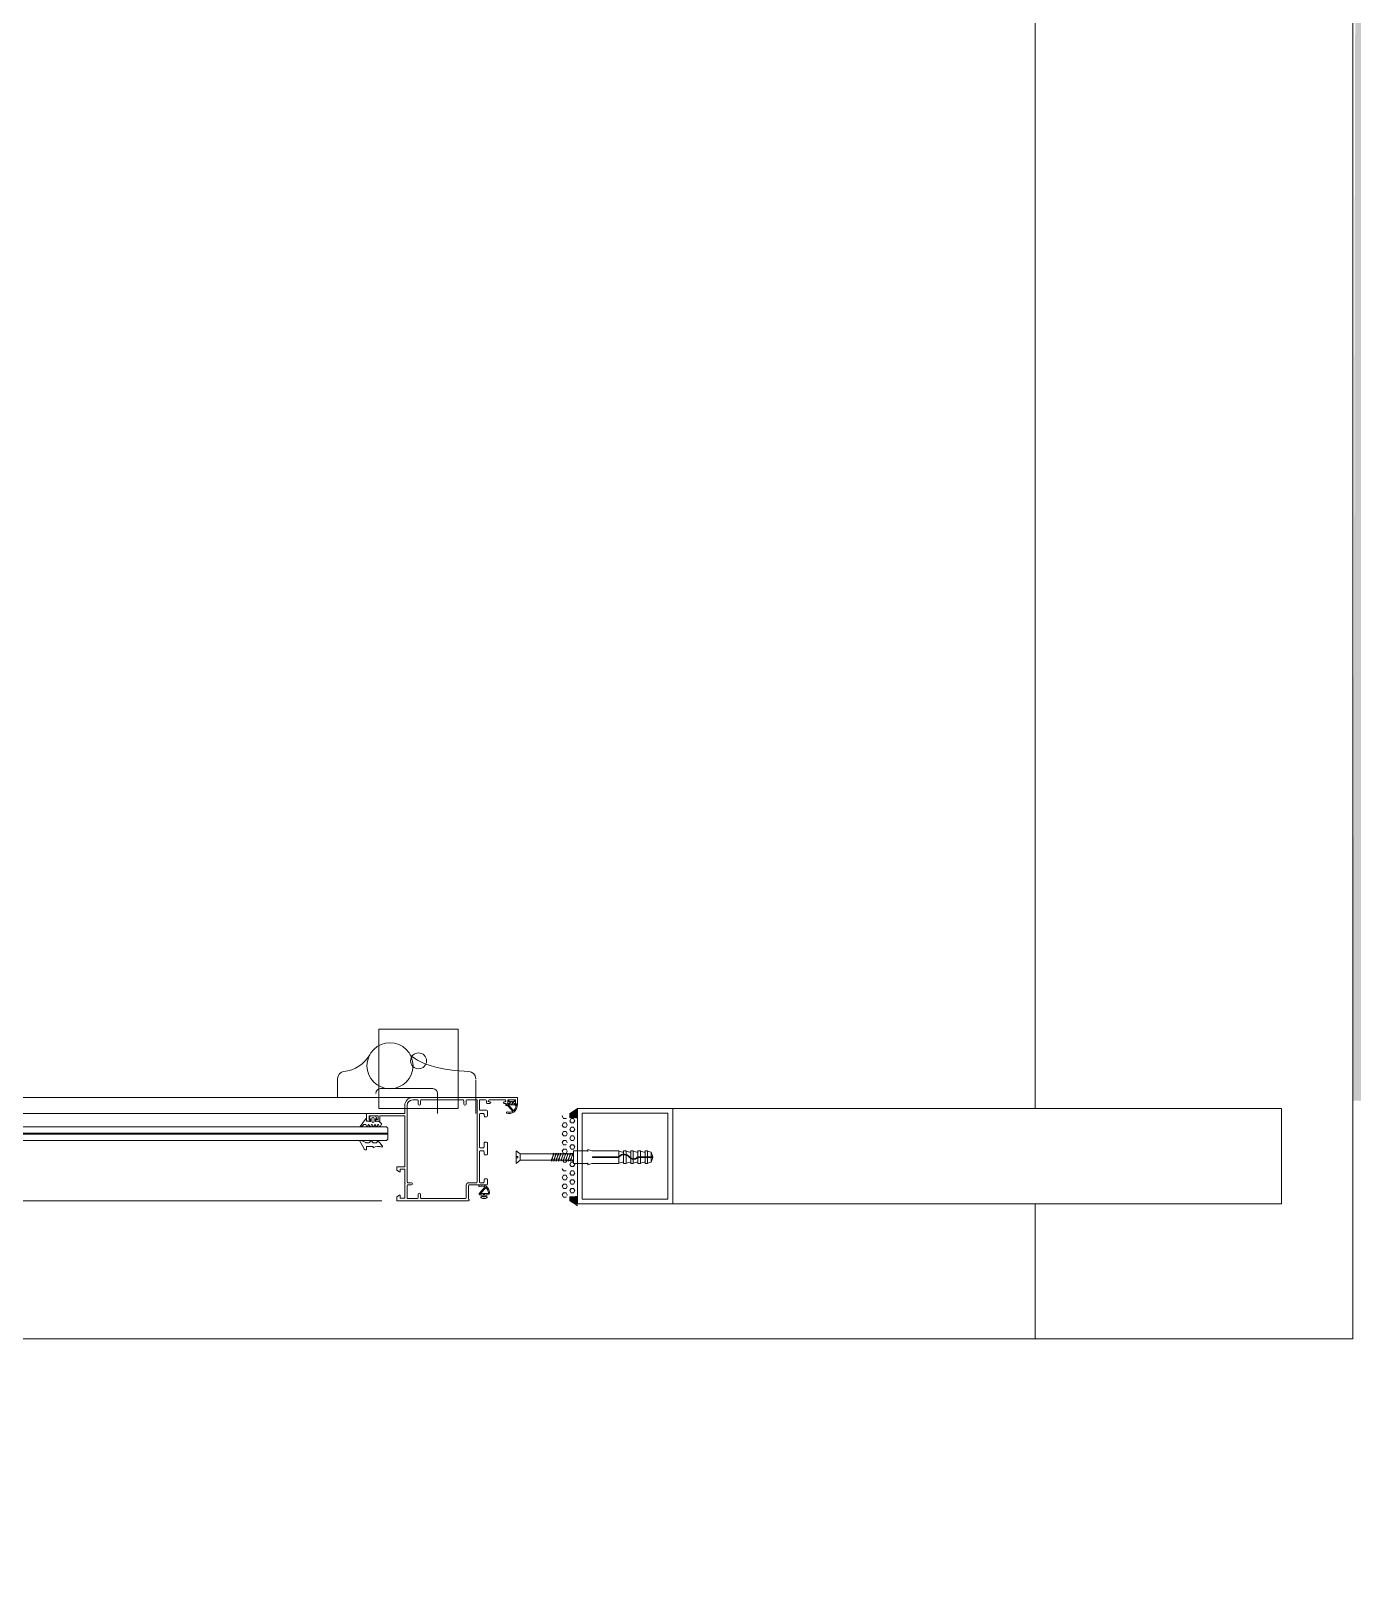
# Model space of a CAD drawing. Header units: millimetres. Extents: x 930469 to 1523124, y -120375 to 411163.
# Drawn here: x 1331680 to 1332512, y 166899 to 167876 of the extents above; entities that cross this region are included whole.
import ezdxf

# ---------------------------------------------------------------- set-up
doc = ezdxf.new("R2010")
doc.units = ezdxf.units.MM
doc.linetypes.add('Xref Landscape 2020 05 04$0$ACAD_ISO02W100', pattern=[15, 12, -3])
doc.layers.get('0').update_dxf_attribs({"color": 8, "lineweight": 0})
for name, color, linetype, lineweight in [('Xref Landscape 2020 05 04$0$11_phu kien', 8, 'Continuous', 0), ('Xref Landscape 2020 05 04$0$D-STEEL', 8, 'Continuous', 0), ('Xref Landscape 2020 05 04$0$FAL Gasket', 8, 'Continuous', 0), ('Xref Landscape 2020 05 04$0$Fixing', 8, 'Continuous', 0), ('Xref Landscape 2020 05 04$0$KichThuoc', 8, 'Continuous', 0), ('Xref Landscape 2020 05 04$0$PK13-Glass', 8, 'Continuous', 0), ('Xref Landscape 2020 05 04$0$PK14-Hidden', 8, 'Xref Landscape 2020 05 04$0$ACAD_ISO02W100', 0), ('Xref Landscape 2020 05 04$0$TEXTCUA', 8, 'Continuous', 0), ('Xref Landscape 2020 05 04$0$THAY', 8, 'Continuous', 0), ('Xref Landscape 2020 05 04$0$tree', 8, 'Continuous', 0), ('Xref Landscape 2020 05 04$0$VATLIEU', 8, 'Continuous', 0)]:
    doc.layers.add(name, color=color, linetype=linetype, lineweight=lineweight)

# ---------------------------------------------------------------- blocks, each defined once
blk = doc.blocks.new('*U109')
at = {"layer": 'Xref Landscape 2020 05 04$0$PK13-Glass'}
for p, q in [((-55.29, 7.76), (-54.29, 8.76)), ((-55.29, 4.76), (-55.29, 7.76)), ((908.8, 4.76), (-55.29, 4.76)), ((-54.29, 8.76), (907.8, 8.76))]:
    blk.add_line(p, q, dxfattribs=at)
for points in [[(908.8, 4), (-55.29, 3.98), (-55.29, 3), (-55.29, 1), (-54.29, 0), (907.8, 0)], [(908.8, 3), (908.8, 5.76), (908.8, 7.76), (907.8, 8.76)], [(907.8, 0), (908.8, 1), (908.8, 3), (908.8, 3)]]:
    blk.add_lwpolyline(points, dxfattribs=at)
at = {"layer": 'Xref Landscape 2020 05 04$0$PK14-Hidden', "const_width": 0.76}
blk.add_lwpolyline([(908.8, 4.38), (-55.29, 4.38)], dxfattribs=at)
blk = doc.blocks.new('Xref Landscape 2020 05 04$0$G2')
at = {"layer": 'Xref Landscape 2020 05 04$0$TEXTCUA'}
for points in [[(-1.61, 2.12), (-1.13, 2.09), (-1.3, 3.5), (-2.69, 3.5), (-2.89, 3.55), (-3.08, 3.71), (-3.14, 3.9), (-3.09, 4.18), (-2.92, 4.39), (0.2, 7.81, 1.039917), (0.01, 8.61, 0.143131), (-2.87, 8.7, -0.396635), (-3.23, 8.91), (-3.27, 9.04, -0.431654), (-3.05, 9.42, -0.49882), (3.49, 4.88, -0.453145), (2.28, 3.5), (1.3, 3.5), (1.13, 2.09), (1.61, 2.12, -0.79387), (1.78, 1.56), (1, 1.11), (0, 1.11), (-1, 1.11), (-1.78, 1.56, -0.79387)], [(2.28, 4.22, 0.944854), (2.78, 4.79, 0.16012), (1.64, 7.54, 1.160151), (0.91, 7.52), (-1.96, 4.39, 2.968241), (-1.89, 4.22)], [(-0.15, 2.08), (0, 2.08), (0.15, 2.08, 0.376979), (0.45, 2.34), (0.58, 3.33, 0.452455), (0.28, 3.67), (0, 3.67), (-0.28, 3.67, 0.452455), (-0.58, 3.33), (-0.45, 2.34, 0.376979)]]:
    blk.add_lwpolyline(points, format="xyb", close=True, dxfattribs=at)
blk = doc.blocks.new('Xref Landscape 2020 05 04$0$VN')
at = {"layer": 'Xref Landscape 2020 05 04$0$VATLIEU', "ltscale": 4}
for p, q in [((-4, 0), (4, 0)), ((-4, 0), (-4, -9.06)), ((4, 0), (4, -9.06)), ((-4.78, -9.06), (-4, -11.56)), ((-3.63, -9.06), (-4.78, -9.06)), ((3.63, -9.06), (4.78, -9.06)), ((4.78, -9.06), (4, -11.56)), ((-4, -11.56), (-4, -28.58)), ((-0.2, -11.97), (-0.2, -27.92)), ((-0.2, -11.97), (0.2, -11.97)), ((0.2, -11.97), (0.2, -28.09)), ((4, -11.56), (4, -28.58)), ((-4, -28.58), (-0.45, -28.58)), ((-3.11, -30.93), (-3.82, -28.58)), ((0.08, -28.58), (4, -28.58)), ((3.11, -30.93), (3.82, -28.58)), ((-3.59, -31.58), (-4, -31.58)), ((-4, -31.58), (-4, -33.08)), ((-4, -31.58), (-1.9, -31.58)), ((-4, -31.58), (-1.9, -31.58)), ((-4, -33.08), (-1.74, -33.08)), ((-3.59, -36.08), (-4, -36.08)), ((-4, -36.08), (-4, -37.58)), ((-4, -36.08), (0.43, -36.08)), ((-4, -37.58), (0.96, -37.58)), ((-3.11, -35.43), (-3.82, -33.08)), ((-3.11, -39.93), (-3.82, -37.58)), ((-1.5, -31.58), (4, -31.58)), ((-1.5, -31.58), (4, -31.58)), ((-1.32, -33.08), (4, -33.08)), ((0.9, -36.08), (4, -36.08)), ((1.36, -37.58), (4, -37.58)), ((3.11, -35.43), (3.82, -33.08)), ((3.11, -39.93), (3.82, -37.58)), ((3.59, -31.58), (4, -31.58)), ((3.59, -36.08), (4, -36.08)), ((4, -31.58), (4, -33.08)), ((4, -36.08), (4, -37.58)), ((-3.59, -40.58), (-4, -40.58)), ((-4, -40.58), (-4, -42.08)), ((-4, -40.58), (-0.16, -40.58)), ((-4, -42.08), (-0.2, -42.08)), ((-3.59, -45.08), (-4, -45.08)), ((-4, -45.08), (-4, -46.58)), ((-4, -46.58), (-0.2, -46.58)), ((-3.11, -44.43), (-3.82, -42.08)), ((-3.11, -48.93), (-3.82, -46.58)), ((-3.59, -45.08), (3.59, -45.08)), ((-0.2, -40.85), (-0.2, -49.93)), ((0.2, -41), (0.2, -49.93)), ((0.2, -42.08), (4, -42.08)), ((0.2, -46.58), (4, -46.58)), ((0.29, -40.58), (4, -40.58)), ((3.11, -44.43), (3.82, -42.08)), ((3.11, -48.93), (3.82, -46.58)), ((3.59, -40.58), (4, -40.58)), ((3.59, -45.08), (4, -45.08)), ((4, -40.58), (4, -42.08)), ((4, -45.08), (4, -46.58)), ((-3.11, -48.93), (-0.2, -48.93)), ((-3.11, -48.93), (-0.2, -49.93)), ((0.2, -48.93), (3.11, -48.93)), ((3.11, -48.93), (0.2, -49.93))]:
    blk.add_line(p, q, dxfattribs=at)
for centre, radius, start, end in [((2.52, -31.87), 4.43, 133.26325, 231.26891), ((2.52, -31.87), 4.03, 131.32487, 231.26891), ((-1.2, -27.92), 1, 313.26325, 0), ((-0.8, -28.09), 1, 311.32487, 0), ((-3.59, -31.08), 0.5, 270, 16.67425), ((-3.59, -35.58), 0.5, 270, 16.67425), ((-2.33, -37.89), 3.3, 316.61712, 51.06635), ((-2.33, -37.89), 3.7, 318.59321, 51.06635), ((3.59, -31.08), 0.5, 163.32575, 270), ((3.59, -35.58), 0.5, 163.32575, 270), ((-3.59, -40.08), 0.5, 270, 16.67425), ((-3.59, -44.58), 0.5, 270, 16.67425), ((0.8, -40.85), 1, 136.61712, 180), ((1.2, -41), 1, 138.59321, 180), ((3.59, -40.08), 0.5, 163.32575, 270), ((3.59, -44.58), 0.5, 163.32575, 270)]:
    blk.add_arc(centre, radius, start, end, dxfattribs=at)
blk = doc.blocks.new('Xref Landscape 2020 05 04$0$no')
at = {"layer": 'Xref Landscape 2020 05 04$0$VATLIEU'}
for p, q in [((0, 2), (-2.5, 4)), ((-2.5, -4), (-2.5, 4)), ((-2.5, 0.45), (-1.51, 0.45)), ((-1.51, -0.45), (-1.51, 0.45)), ((0, -2), (0, 2)), ((19.48, 2), (0, 2)), ((19.48, 2), (19.8, 2.47)), ((19.48, 2), (21.26, -2)), ((20.94, -2.47), (19.8, 2.47)), ((20.98, 2), (19.91, 2)), ((20.98, 2), (21.3, 2.47)), ((20.98, 2), (21.3, 2.47)), ((20.98, 2), (22.76, -2)), ((22.44, -2.47), (21.3, 2.47)), ((22.48, 2), (21.41, 2)), ((22.48, 2), (22.8, 2.47)), ((22.48, 2), (24.26, -2)), ((23.94, -2.47), (22.8, 2.47)), ((23.98, 2), (22.91, 2)), ((23.98, 2), (24.3, 2.47)), ((23.98, 2), (25.76, -2)), ((25.44, -2.47), (24.3, 2.47)), ((25.48, 2), (24.41, 2)), ((25.48, 2), (25.8, 2.47)), ((25.48, 2), (27.26, -2)), ((26.94, -2.47), (25.8, 2.47)), ((26.98, 2), (25.91, 2)), ((26.98, 2), (27.3, 2.47)), ((26.98, 2), (28.76, -2)), ((28.44, -2.47), (27.3, 2.47)), ((28.48, 2), (27.41, 2)), ((28.48, 2), (28.8, 2.47)), ((28.48, 2), (30.26, -2)), ((29.94, -2.47), (28.8, 2.47)), ((29.94, -2.48), (28.8, 2.47)), ((29.98, 2), (28.91, 2)), ((29.98, 2), (30.3, 2.47)), ((29.98, 2), (31.76, -2)), ((31.44, -2.48), (30.3, 2.47)), ((31.48, 2.01), (30.4, 2.01)), ((31.48, 2.01), (31.79, 2.48)), ((31.48, 2.01), (33.25, -1.99)), ((32.94, -2.47), (31.79, 2.48)), ((32.98, 2), (31.91, 2)), ((32.98, 2.02), (33.29, 2.49)), ((32.98, 2.02), (33.53, 0.76)), ((33.53, 1.45), (33.29, 2.49)), ((-2.5, -0.45), (-1.51, -0.45)), ((0, -2), (-2.5, -4)), ((20.83, -2), (0, -2)), ((20.94, -2.47), (21.26, -2)), ((20.94, -2.47), (21.26, -2)), ((22.33, -2), (21.26, -2)), ((22.44, -2.47), (22.76, -2)), ((23.83, -2), (22.76, -2)), ((23.94, -2.47), (24.26, -2)), ((25.33, -2), (24.26, -2)), ((25.44, -2.47), (25.76, -2)), ((26.83, -2), (25.76, -2)), ((26.94, -2.47), (27.26, -2)), ((28.33, -2), (27.26, -2)), ((28.44, -2.47), (28.76, -2)), ((29.83, -2), (28.76, -2)), ((29.83, -2), (28.76, -2)), ((29.94, -2.49), (30.26, -2.01)), ((31.33, -2), (30.26, -2)), ((31.44, -2.48), (31.76, -2)), ((32.83, -1.99), (31.75, -1.99)), ((32.94, -2.47), (33.25, -1.99)), ((33.53, -1.98), (33.25, -1.98))]:
    blk.add_line(p, q, dxfattribs=at)
at = {"layer": 'Xref Landscape 2020 05 04$0$VATLIEU', "rotation": 90}
blk.add_blockref('Xref Landscape 2020 05 04$0$VN', (33.53, 0), dxfattribs=at)
blk = doc.blocks.new('Xref Landscape 2020 05 04$0$ban le 3D')
at = {"layer": 'Xref Landscape 2020 05 04$0$11_phu kien'}
for p, q in [((14200.75, 23738.59), (14200.75, 23748.59)), ((14224.75, 23738.59), (14224.75, 23748.59)), ((14200.75, 23738.59), (14200.75, 23727.49)), ((14224.75, 23738.59), (14200.75, 23738.59)), ((14224.75, 23735.99), (14224.75, 23738.59)), ((14287.75, 23727.49), (14287.75, 23738.59)), ((14227.75, 23732.99), (14254.75, 23732.99)), ((14254.75, 23732.99), (14260.75, 23732.99)), ((14287.75, 23727.29), (14287.75, 23726.67))]:
    blk.add_line(p, q, dxfattribs=at)
blk.add_circle((14254.75, 23718.59), 14.5, dxfattribs=at)
for centre, radius, start, end in [((14227.75, 23735.99), 3, 180, 270), ((14260.75, 23735.99), 3, 270, 0), ((14205.25, 23726.74), 4.5, 180, 268.12015), ((14283.25, 23726.67), 4.5, 276.48081, 0), ((14201.78, 23621.02), 101.27, 74.50525, 88.12015), ((14221.14, 23687.54), 32.01, 49.17244, 76.08804), ((14286.24, 23700.34), 22, 96.48081, 148.72887)]:
    blk.add_arc(centre, radius, start, end, dxfattribs=at)

msp = doc.modelspace()

# ---------------------------------------------------------------- hatches: boundary and pattern name
h = msp.add_hatch()
h.set_pattern_fill('HEX', color=256, scale=500, angle=-162.94485)
h.set_pattern_definition([(360, (1309073.917, 218552.0723), (3e-11, 2.74963111), [1.58749983, -3.17499965]), (119.999993, (1309073.917, 218552.0723), (-2.38124974, -1.37481555), [1.58750015, -3.1750003]), (60.000007, (1309075.5044, 218552.0723), (-2.38124974, 1.37481555), [1.58750015, -3.1750003])])
edge = h.paths.add_edge_path()
edge.add_line((1332013.56, 167150.92), (1332013.36, 167150.72))
edge.add_line((1332013.36, 167150.72), (1332013.56, 167150.52))
edge.add_line((1332013.56, 167150.52), (1332013.56, 167141.4))
edge.add_line((1332013.56, 167141.4), (1332016.56, 167141.4))
edge.add_line((1332016.56, 167141.4), (1332016.56, 167143.4))
edge.add_line((1332016.56, 167143.4), (1332016.96, 167143.4))
edge.add_line((1332016.96, 167143.4), (1332018.56, 167142.48))
edge.add_ellipse((1332019.24, 167179.82), major_axis=(-33, 17.5), ratio=1, start_angle=116.90913, end_angle=124.5935)
edge.add_line((1332023.56, 167142.72), (1332023.56, 167163.4))
edge.add_line((1332023.56, 167163.4), (1332021.1, 167163.4))
edge.add_line((1332021.1, 167163.4), (1332021.1, 167165.94))
edge.add_line((1332021.1, 167165.94), (1332020.86, 167164.9))
edge.add_line((1332020.86, 167164.9), (1332020.53, 167165.4))
edge.add_line((1332020.53, 167165.4), (1332019.47, 167165.4))
edge.add_line((1332019.47, 167165.4), (1332019.36, 167164.91))
edge.add_line((1332019.36, 167164.91), (1332019.04, 167165.39))
edge.add_line((1332019.04, 167165.39), (1332017.97, 167165.39))
edge.add_line((1332017.97, 167165.39), (1332017.86, 167164.93))
edge.add_line((1332017.86, 167164.93), (1332017.55, 167165.4))
edge.add_line((1332017.55, 167165.4), (1332016.47, 167165.4))
edge.add_line((1332016.47, 167165.4), (1332016.36, 167164.92))
edge.add_line((1332016.36, 167164.92), (1332016.04, 167165.4))
edge.add_line((1332016.04, 167165.4), (1332014.97, 167165.4))
edge.add_line((1332014.97, 167165.4), (1332014.86, 167164.92))
edge.add_line((1332014.86, 167164.92), (1332014.54, 167165.4))
edge.add_line((1332014.54, 167165.4), (1332013.56, 167165.4))
edge.add_line((1332013.56, 167165.4), (1332013.56, 167161.5))
edge.add_line((1332013.56, 167161.5), (1332018.56, 167161.5))
edge.add_line((1332018.56, 167161.5), (1332018.56, 167159.27))
edge.add_line((1332018.56, 167159.27), (1332016.96, 167158.35))
edge.add_line((1332016.96, 167158.35), (1332016.56, 167158.35))
edge.add_line((1332016.56, 167158.35), (1332016.56, 167160.05))
edge.add_line((1332016.56, 167160.05), (1332013.56, 167160.05))
edge.add_line((1332013.56, 167160.05), (1332013.56, 167150.92))
edge = h.paths.add_edge_path()
edge.add_line((1332013.56, 167174.75), (1332016.56, 167174.75))
edge.add_line((1332016.56, 167174.75), (1332016.56, 167176.45))
edge.add_line((1332016.56, 167176.45), (1332016.96, 167176.45))
edge.add_line((1332016.96, 167176.45), (1332018.56, 167175.53))
edge.add_line((1332018.56, 167175.53), (1332018.56, 167173.3))
edge.add_line((1332018.56, 167173.3), (1332013.56, 167173.3))
edge.add_line((1332013.56, 167173.3), (1332013.56, 167169.4))
edge.add_line((1332013.56, 167169.4), (1332014.4, 167169.4))
edge.add_line((1332014.4, 167169.4), (1332014.5, 167169.87))
edge.add_line((1332014.5, 167169.87), (1332014.82, 167169.4))
edge.add_line((1332014.82, 167169.4), (1332015.9, 167169.4))
edge.add_line((1332015.9, 167169.4), (1332016, 167169.87))
edge.add_line((1332016, 167169.87), (1332016.32, 167169.4))
edge.add_line((1332016.32, 167169.4), (1332017.4, 167169.4))
edge.add_line((1332017.4, 167169.4), (1332017.5, 167169.87))
edge.add_line((1332017.5, 167169.87), (1332017.51, 167169.88))
edge.add_line((1332017.51, 167169.88), (1332017.83, 167169.4))
edge.add_line((1332017.83, 167169.4), (1332018.9, 167169.4))
edge.add_line((1332018.9, 167169.4), (1332019.01, 167169.87))
edge.add_line((1332019.01, 167169.87), (1332019.33, 167169.39))
edge.add_line((1332019.33, 167169.39), (1332020.39, 167169.39))
edge.add_line((1332020.39, 167169.39), (1332020.5, 167169.86))
edge.add_line((1332020.5, 167169.86), (1332020.83, 167169.38))
edge.add_line((1332020.83, 167169.38), (1332021.1, 167169.38))
edge.add_line((1332021.1, 167169.38), (1332021.1, 167171.4))
edge.add_line((1332021.1, 167171.4), (1332023.56, 167171.4))
edge.add_line((1332023.56, 167171.4), (1332023.56, 167192.07))
edge.add_ellipse((1332019.24, 167154.97), major_axis=(-33, 17.5), ratio=1, start_angle=-68.70382, end_angle=-61.01946)
edge.add_line((1332018.56, 167192.32), (1332016.96, 167191.4))
edge.add_line((1332016.96, 167191.4), (1332016.56, 167191.4))
edge.add_line((1332016.56, 167191.4), (1332016.56, 167193.4))
edge.add_line((1332016.56, 167193.4), (1332013.56, 167193.4))
edge.add_line((1332013.56, 167193.4), (1332013.56, 167184.27))
edge.add_line((1332013.56, 167184.27), (1332013.36, 167184.07))
edge.add_line((1332013.36, 167184.07), (1332013.56, 167183.87))
edge.add_line((1332013.56, 167183.87), (1332013.56, 167174.75))
at = {"layer": 'Xref Landscape 2020 05 04$0$D-STEEL'}
h = msp.add_hatch(color=256, dxfattribs=at)
h.dxf.hatch_style = 1
edge = h.paths.add_edge_path()
edge.add_line((1332018.69, 167192.34), (1332018.64, 167192.32))
edge.add_line((1332018.64, 167192.32), (1332018.64, 167194.9))
edge.add_ellipse((1332012.03, 167211.04), major_axis=(8.18, 15.41), ratio=1, start_angle=230.21032, end_angle=249.66448)
edge.add_line((1332023.64, 167198.02), (1332023.64, 167192.07))
edge.add_ellipse((1332018.68, 167147.37), major_axis=(21.08, 39.73), ratio=0.999999, start_angle=21.62185, end_angle=27.9413)
h = msp.add_hatch(color=256, dxfattribs=at)
h.dxf.hatch_style = 1
edge = h.paths.add_edge_path()
edge.add_line((1332018.69, 167142.45), (1332018.64, 167142.48))
edge.add_line((1332018.64, 167142.48), (1332018.64, 167139.9))
edge.add_ellipse((1332012.03, 167123.75), major_axis=(8.18, 15.41), ratio=1, start_angle=346.22521, end_angle=365.67938, ccw=False)
edge.add_line((1332023.64, 167136.77), (1332023.64, 167142.72))
edge.add_ellipse((1332018.68, 167187.42), major_axis=(-39.73, 21.08), ratio=1, start_angle=117.94842, end_angle=124.26786, ccw=False)
at = {"layer": 'Xref Landscape 2020 05 04$0$tree'}
h = msp.add_hatch(dxfattribs=at)
h.set_pattern_fill('CROSS', color=256, scale=500000, angle=197.05515)
h.set_pattern_definition([(180, (1310021.84, 208353.02), (-124.99999, -125.00002), [62.5, -187.49998]), (270, (1309990.59, 208384.27), (124.99999, -125.00002), [62.5, -187.50003])])
edge = h.paths.add_edge_path()
edge.add_ellipse((1371483.83, 160103.01), major_axis=(187.45, 353.36), ratio=1, start_angle=117.94484, end_angle=207.94485)
edge.add_line((1371483.83, 159703.01), (1392133.83, 159703.01))
edge.add_ellipse((1392133.83, 160703.01), major_axis=(-0.28, 1000), ratio=0.9999997, start_angle=179.98404, end_angle=269.98404)
edge.add_line((1393133.83, 160703.01), (1393133.83, 164153.01))
edge.add_ellipse((1392733.83, 164153.01), major_axis=(187.45, 353.36), ratio=1, start_angle=297.94484, end_angle=387.94485)
edge.add_line((1392733.83, 164553.01), (1389773.83, 164553.01))
edge.add_line((1389773.83, 164553.01), (1389773.83, 166712.83))
edge.add_line((1389773.83, 166712.83), (1375981.83, 166712.83))
edge.add_line((1375981.83, 166712.83), (1375981.83, 168053.01))
edge.add_line((1375981.83, 168053.01), (1371083.83, 168053.01))
edge.add_line((1371083.83, 168053.01), (1371083.83, 160103.01))
edge = h.paths.add_edge_path()
edge.add_line((1366031.83, 159703.01), (1368407.83, 159703.01))
edge.add_ellipse((1368407.83, 160103.01), major_axis=(187.45, 353.36), ratio=1, start_angle=207.94485, end_angle=297.94484)
edge.add_line((1368807.83, 160103.01), (1368819.83, 166887.42))
edge.add_line((1368819.83, 166887.42), (1366043.83, 166887.42))
edge.add_line((1366043.83, 166887.42), (1366031.83, 159703.01))
edge = h.paths.add_edge_path()
edge.add_line((1354339.71, 164838.6), (1351409.83, 164838.6))
edge.add_line((1351409.83, 164838.6), (1351409.83, 159653.01))
edge.add_line((1351409.83, 159653.01), (1357309.83, 159653.01))
edge.add_line((1357309.83, 159653.01), (1357309.83, 160253.01))
edge.add_line((1357309.83, 160253.01), (1358459.83, 160253.01))
edge.add_line((1358459.83, 160253.01), (1359609.83, 160253.01))
edge.add_line((1359609.83, 160253.01), (1359609.83, 159653.01))
edge.add_line((1359609.83, 159653.01), (1364466.83, 159653.01))
edge.add_line((1364466.83, 159653.01), (1364466.83, 173218.01))
edge.add_line((1364466.83, 173218.01), (1363103.32, 173218.01))
edge.add_ellipse((1363103.32, 172868.01), major_axis=(164.02, 309.19), ratio=1, start_angle=27.94485, end_angle=117.98806)
edge.add_ellipse((1358364.53, 172889.92), major_axis=(-0.17, 4388.85), ratio=0.9999997, start_angle=219.54091, end_angle=269.70833, ccw=False)
edge.add_ellipse((1361359.48, 169220.39), major_axis=(163.4, 308.02), ratio=1, start_angle=63.09699, end_angle=168.54162)
edge.add_ellipse((1358459.8, 165703.06), major_axis=(0.71, 4209.8), ratio=0.9999997, start_angle=101.85931, end_angle=320.49943, ccw=False)
edge = h.paths.add_edge_path()
edge.add_line((1351409.83, 168163.56), (1351409.83, 166638.6))
edge.add_line((1351409.83, 166638.6), (1354524.02, 166638.6))
edge.add_ellipse((1358459.83, 165738.6), major_axis=(0.24, 4037.41), ratio=0.9999997, start_angle=358.12776, end_angle=437.12313, ccw=False)
edge.add_ellipse((1358462.65, 172861.86), major_axis=(-1.65, 3090.73), ratio=0.9999997, start_angle=182.36752, end_angle=345.9625)
edge.add_ellipse((1358461.59, 180005.66), major_axis=(-0.91, 4212.12), ratio=0.9999997, start_angle=102.362, end_angle=190.23225, ccw=False)
edge.add_line((1354347.33, 179103.01), (1351409.83, 179103.01))
edge.add_line((1351409.83, 179103.01), (1351409.83, 177842.47))
edge.add_ellipse((1349648.53, 173003.01), major_axis=(-0.43, 5150), ratio=0.9999997, start_angle=272.22091, end_angle=339.99646, ccw=False)
edge.add_ellipse((1349648.53, 173003.01), major_axis=(1.25, 5150), ratio=0.9999997, start_angle=200.01267, end_angle=272.2395, ccw=False)
edge = h.paths.add_edge_path()
edge.add_ellipse((1361482.3, 176610.98), major_axis=(185.82, 350.3), ratio=1, start_angle=104.68181, end_angle=163.96488)
edge.add_line((1361206.94, 176325.64), (1362455.58, 174722.25))
edge.add_ellipse((1362655.42, 174633.16), major_axis=(102.53, 193.29), ratio=1, start_angle=93.91668, end_angle=218.42986)
edge.add_line((1362695.24, 174418.01), (1365981.83, 174418.01))
edge.add_line((1365981.83, 174418.01), (1365981.83, 168853.01))
edge.add_line((1365981.83, 168853.01), (1366831.83, 168853.01))
edge.add_line((1366831.83, 168853.01), (1366831.83, 168838.84))
edge.add_line((1366831.83, 168838.84), (1366816.83, 169025.68))
edge.add_line((1366816.83, 169025.68), (1366816.83, 174376.29))
edge.add_line((1366816.83, 174376.29), (1366816.83, 175253.01))
edge.add_line((1366816.83, 175253.01), (1368857.83, 175253.01))
edge.add_line((1368857.83, 175253.01), (1368498.45, 177850.24))
edge.add_line((1368498.45, 177850.24), (1366062.83, 177850.5))
edge.add_line((1366062.83, 177850.5), (1366062.83, 183669.72))
edge.add_line((1366062.83, 183669.72), (1368558.44, 183698.3))
edge.add_line((1368558.44, 183698.3), (1368857.83, 187713.01))
edge.add_line((1368857.83, 187713.01), (1362801.69, 187713.01))
edge.add_ellipse((1349659.83, 198003.02), major_axis=(-9.69, 16691.1), ratio=0.99999973, start_angle=215.498079, end_angle=231.906006, ccw=False)
edge.add_line((1359359.83, 184419.84), (1359359.83, 184115.51))
edge.add_ellipse((1358449.78, 179992.19), major_axis=(-0.76, 4222.55), ratio=0.9999997, start_angle=218.80172, end_angle=347.54358, ccw=False)
edge = h.paths.add_edge_path()
edge.add_ellipse((1340883.83, 165738.6), major_axis=(-0.17, 4037.41), ratio=0.9999997, start_angle=282.87787, end_angle=361.87324, ccw=False)
edge.add_line((1344819.65, 166638.6), (1347933.83, 166638.6))
edge.add_line((1347933.83, 166638.6), (1347933.83, 168163.56))
edge.add_ellipse((1349695.13, 173003.01), major_axis=(0.16, 5150), ratio=0.9999997, start_angle=87.77611, end_angle=160.00293, ccw=False)
edge.add_ellipse((1349695.13, 173003.01), major_axis=(0.43, 5150), ratio=0.9999997, start_angle=380.00355, end_angle=447.7791, ccw=False)
edge.add_line((1347933.83, 177842.47), (1347933.83, 179103.01))
edge.add_line((1347933.83, 179103.01), (1344832.57, 179103.01))
edge.add_ellipse((1340894.06, 179996.59), major_axis=(0.67, 4038.6), ratio=0.9999997, start_angle=179.86436, end_angle=257.22648, ccw=False)
edge.add_ellipse((1340883.83, 172864.51), major_axis=(-10.14, 3093.47), ratio=0.9999997, start_angle=-0.18775, end_angle=177.36392)
edge = h.paths.add_edge_path()
edge.add_line((1334876.83, 159653.01), (1339733.83, 159653.01))
edge.add_line((1339733.83, 159653.01), (1339733.83, 160253.01))
edge.add_line((1339733.83, 160253.01), (1340883.83, 160253.01))
edge.add_line((1340883.83, 160253.01), (1342033.83, 160253.01))
edge.add_line((1342033.83, 160253.01), (1342033.83, 159653.01))
edge.add_line((1342033.83, 159653.01), (1347933.83, 159653.01))
edge.add_line((1347933.83, 159653.01), (1347933.83, 164838.6))
edge.add_line((1347933.83, 164838.6), (1345003.95, 164838.6))
edge.add_ellipse((1340880.23, 165711.79), major_axis=(-0.05, 4215.16), ratio=0.9999997, start_angle=38.53833, end_angle=258.04365, ccw=False)
edge.add_ellipse((1337993.12, 169225.68), major_axis=(158.97, 299.68), ratio=1, start_angle=258.20788, end_angle=353.51148)
edge.add_ellipse((1340857.35, 172832.17), major_axis=(-0.1, 4267.16), ratio=0.9999997, start_angle=89.52094, end_angle=141.22285, ccw=False)
edge.add_ellipse((1336240.34, 172868.01), major_axis=(164.02, 309.19), ratio=1, start_angle=297.90162, end_angle=387.94485)
edge.add_line((1336240.34, 173218.01), (1334876.83, 173218.01))
edge.add_line((1334876.83, 173218.01), (1334876.83, 159653.01))
edge = h.paths.add_edge_path()
edge.add_ellipse((1330899.83, 160103.01), major_axis=(187.45, 353.36), ratio=1, start_angle=117.94484, end_angle=207.94485)
edge.add_line((1330899.83, 159703.01), (1333311.83, 159703.01))
edge.add_line((1333311.83, 159703.01), (1333311.83, 164823.01))
edge.add_line((1333311.83, 164823.01), (1330499.83, 164823.01))
edge.add_line((1330499.83, 164823.01), (1330499.83, 160103.01))
edge = h.paths.add_edge_path()
edge.add_line((1309531.84, 164603.01), (1308383.84, 164553.01))
edge.add_ellipse((1308383.84, 164153.01), major_axis=(187.45, 353.36), ratio=1, start_angle=27.94485, end_angle=117.94484)
edge.add_line((1307983.84, 164153.01), (1307983.84, 160703.01))
edge.add_ellipse((1308983.84, 160703.01), major_axis=(0.36, 1000), ratio=0.9999997, start_angle=90.02039, end_angle=180.02039)
edge.add_line((1308983.84, 159703.01), (1327871.83, 159703.01))
edge.add_ellipse((1327871.83, 160103.01), major_axis=(187.45, 353.36), ratio=1, start_angle=207.94485, end_angle=297.94484)
edge.add_line((1328271.83, 160103.01), (1328321.83, 168053.01))
edge.add_line((1328321.83, 168053.01), (1323361.83, 168053.01))
edge.add_line((1323361.83, 168053.01), (1323361.83, 166712.83))
edge.add_line((1323361.83, 166712.83), (1319921.83, 166612.83))
edge.add_line((1319921.83, 166612.83), (1319921.83, 165012.83))
edge.add_line((1319921.83, 165012.83), (1310121.84, 165012.83))
edge.add_line((1310121.84, 165012.83), (1310121.84, 166612.83))
edge.add_line((1310121.84, 166612.83), (1309531.84, 166712.83))
edge.add_line((1309531.84, 166712.83), (1309531.84, 164603.01))
edge = h.paths.add_edge_path()
edge.add_line((1330449.83, 187713.01), (1330449.83, 183213.01))
edge.add_line((1330449.83, 183213.01), (1330726.6, 183662.56))
edge.add_line((1330726.6, 183662.56), (1333280.83, 183669.72))
edge.add_line((1333280.83, 183669.72), (1333280.83, 177850.5))
edge.add_line((1333280.83, 177850.5), (1330845.21, 177850.24))
edge.add_line((1330845.21, 177850.24), (1330449.83, 175118.01))
edge.add_line((1330449.83, 175118.01), (1332526.83, 175118.01))
edge.add_line((1332526.83, 175118.01), (1332526.83, 174418.01))
edge.add_line((1332526.83, 174418.01), (1332511.83, 167203.01))
edge.add_line((1332511.83, 167203.01), (1333361.83, 167203.01))
edge.add_line((1333361.83, 167203.01), (1333361.83, 174418.01))
edge.add_line((1333361.83, 174418.01), (1336648.43, 174418.01))
edge.add_ellipse((1336580.59, 174872.88), major_axis=(215.52, 406.27), ratio=1, start_angle=216.42746, end_angle=265.26183)
edge.add_ellipse((1327854.42, 181360.67), major_axis=(-17.63, 11332.54), ratio=0.99999973, start_angle=233.44058, end_angle=245.841668)
edge.add_ellipse((1341028.7, 179866.82), major_axis=(0.63, 4216.24), ratio=0.9999997, start_angle=14.35697, end_angle=137.90172, ccw=False)
edge.add_line((1339983.83, 183951.54), (1339983.83, 184419.84))
edge.add_ellipse((1349683.83, 198003.02), major_axis=(1.21, 16691.1), ratio=0.99999973, start_angle=128.064873, end_angle=144.4728, ccw=False)
edge.add_line((1336541.97, 187713.01), (1330449.83, 187713.01))

# ---------------------------------------------------------------- linework, layer by layer
for p, q in [((1330924.92, 167204.9), (1331929.72, 167204.9, 0)), ((1331914.96, 167199.9, 0), (1331914.96, 167194.9, 0)), ((1331916.46, 167151.8, 0), (1331916.46, 167199.9, 0)), ((1331985.66, 167204.9, 0), (1331919.96, 167204.9, 0)), ((1331919.96, 167203.4, 0), (1331922.96, 167203.4, 0)), ((1331923.46, 167202.9, 0), (1331923.46, 167200.74, 0)), ((1331924.86, 167200.74, 0), (1331924.86, 167202.9, 0)), ((1331925.36, 167203.4, 0), (1331951.66, 167203.4, 0)), ((1331952.16, 167202.9, 0), (1331952.16, 167200.74, 0)), ((1331953.56, 167200.74, 0), (1331953.56, 167202.9, 0)), ((1331954.06, 167203.4, 0), (1331960.56, 167203.4, 0)), ((1331960.56, 167203.4, 0), (1331960.56, 167151.8, 0)), ((1331961.96, 167203.4, 0), (1331965.86, 167203.4, 0)), ((1331961.96, 167197.4, 0), (1331961.96, 167203.4, 0)), ((1331966.36, 167202.9, 0), (1331966.36, 167201.7, 0)), ((1331966.86, 167201.2, 0), (1331968.57, 167201.2, 0)), ((1331967.56, 167202.7, 0), (1331967.56, 167202.9, 0)), ((1331968.06, 167203.4, 0), (1331978.06, 167203.4, 0)), ((1331968.57, 167202.2, 0), (1331968.06, 167202.2, 0)), ((1331969.06, 167201.69, 0), (1331969.06, 167201.71, 0)), ((1331977.06, 167201.71, 0), (1331977.06, 167201.69, 0)), ((1331978.06, 167202.2, 0), (1331977.55, 167202.2, 0)), ((1331977.55, 167201.2, 0), (1331978.26, 167201.2, 0)), ((1331978.56, 167202.9, 0), (1331978.56, 167202.7, 0)), ((1331978.56, 167199.9, 0), (1331978.56, 167200.9, 0)), ((1331978.56, 167199.9, 0), (1331979.37, 167199.9, 0)), ((1331979.37, 167199.9, 0), (1331979.76, 167199.9, 0)), ((1331979.76, 167201.1, 0), (1331979.76, 167203.4, 0)), ((1331979.76, 167203.4, 0), (1331984.76, 167203.4, 0)), ((1331980.76, 167201.1, 0), (1331979.76, 167201.1, 0)), ((1331979.76, 167199.9, 0), (1331980.76, 167200.6, 0)), ((1331980.76, 167200.6, 0), (1331980.76, 167201.1, 0)), ((1331984.76, 167201.1, 0), (1331983.76, 167201.1, 0)), ((1331983.76, 167201.1, 0), (1331983.76, 167200.6, 0)), ((1331983.76, 167200.6, 0), (1331984.76, 167199.9, 0)), ((1331984.76, 167203.4, 0), (1331984.76, 167201.1, 0)), ((1331984.76, 167199.9, 0), (1331985.46, 167199.9, 0)), ((1331985.96, 167200.4, 0), (1331985.96, 167204.6, 0)), ((1330953.4, 167194.9), (1331891.26, 167194.9, 0)), ((1331890.96, 167194.6, 0), (1331890.96, 167190.4, 0)), ((1331914.96, 167194.9, 0), (1331891.26, 167194.9, 0)), ((1331891.26, 167190.1, 0), (1331892.64, 167190.1, 0)), ((1331892.46, 167191.1, 0), (1331892.46, 167193.4, 0)), ((1331892.46, 167193.4, 0), (1331898.16, 167193.4, 0)), ((1331893.45, 167191.1, 0), (1331892.46, 167191.1, 0)), ((1331892.64, 167190.1, 0), (1331893.45, 167190.8, 0)), ((1331893.45, 167190.8, 0), (1331893.45, 167191.1, 0)), ((1331898.16, 167191.1, 0), (1331896.45, 167191.1, 0)), ((1331896.45, 167191.1, 0), (1331896.45, 167190.8, 0)), ((1331896.45, 167190.8, 0), (1331897.04, 167190.1, 0)), ((1331897.04, 167190.1, 0), (1331899.36, 167190.1, 0)), ((1331898.16, 167193.4, 0), (1331898.16, 167191.1, 0)), ((1331899.36, 167190.1, 0), (1331899.36, 167193.4, 0)), ((1331899.36, 167193.4, 0), (1331914.96, 167193.4, 0)), ((1331914.96, 167193.4, 0), (1331914.96, 167161.34, 0)), ((1331961.96, 167173.8, 0), (1331961.96, 167194.4, 0)), ((1331966.46, 167196.9, 0), (1331962.46, 167196.9, 0)), ((1331962.46, 167194.9, 0), (1331964.46, 167194.9, 0)), ((1331964.96, 167194.4, 0), (1331964.96, 167193.34, 0)), ((1331965.46, 167192.84, 0), (1331966.46, 167192.84, 0)), ((1331966.96, 167193.34, 0), (1331966.96, 167196.4, 0)), ((1331961.96, 167151.8, 0), (1331961.96, 167170.8, 0)), ((1331964.46, 167173.3, 0), (1331962.46, 167173.3, 0)), ((1331962.46, 167171.3, 0), (1331964.46, 167171.3, 0)), ((1331964.96, 167176.32, 0), (1331964.96, 167173.8, 0)), ((1331964.96, 167170.8, 0), (1331964.96, 167169.3, 0)), ((1331966.46, 167176.82, 0), (1331965.46, 167176.82, 0)), ((1331965.46, 167168.8, 0), (1331966.46, 167168.8, 0)), ((1331966.96, 167169.3, 0), (1331966.96, 167176.32, 0)), ((1332013.64, 167174.75, 0), (1332013.64, 167174.75, 0)), ((1331914.96, 167161.34, 0), (1331909.96, 167161.34, 0)), ((1331909.96, 167161.34, 0), (1331909.96, 167159.11, 0)), ((1331909.96, 167159.11, 0), (1331911.56, 167158.19, 0)), ((1331911.56, 167158.19, 0), (1331911.96, 167158.19, 0)), ((1331911.96, 167158.19, 0), (1331911.96, 167159.89, 0)), ((1331911.96, 167159.89, 0), (1331914.96, 167159.89, 0)), ((1331914.96, 167159.89, 0), (1331914.96, 167151.4, 0)), ((1332013.64, 167160.05, 0), (1332013.64, 167160.05, 0)), ((1331914.96, 167151.4, 0), (1331915.16, 167151.2, 0)), ((1331915.16, 167151.2, 0), (1331914.96, 167151, 0)), ((1331914.96, 167151, 0), (1331914.96, 167141.49, 0)), ((1331916.46, 167141.4, 0), (1331916.46, 167149.4, 0)), ((1331919.12, 167151.3, 0), (1331916.96, 167151.3, 0)), ((1331916.96, 167149.9, 0), (1331919.12, 167149.9, 0)), ((1331953.66, 167149.8, 0), (1331953.66, 167141.9, 0)), ((1331955.06, 167140.9, 0), (1331955.06, 167149.4, 0)), ((1331960.06, 167151.3, 0), (1331955.16, 167151.3, 0)), ((1331955.56, 167149.9, 0), (1331966.46, 167149.9, 0)), ((1331964.46, 167151.3, 0), (1331962.46, 167151.3, 0)), ((1331964.96, 167153.3, 0), (1331964.96, 167151.8, 0)), ((1331966.46, 167153.8, 0), (1331965.46, 167153.8, 0)), ((1331966.96, 167150.4, 0), (1331966.96, 167153.3, 0)), ((1330953.34, 167139.9), (1331900.5, 167139.9, 0)), ((1331911.56, 167143.39, 0), (1331909.96, 167142.47, 0)), ((1331909.96, 167142.47, 0), (1331909.96, 167139.9, 0)), ((1331909.96, 167139.9, 0), (1331955.06, 167139.9, 0)), ((1331911.96, 167143.39, 0), (1331911.56, 167143.39, 0)), ((1331911.96, 167141.49, 0), (1331911.96, 167143.39, 0)), ((1331914.96, 167141.49, 0), (1331911.96, 167141.49, 0)), ((1331922.96, 167141.4, 0), (1331916.46, 167141.4, 0)), ((1331923.46, 167144.05, 0), (1331923.46, 167141.9, 0)), ((1331924.86, 167141.9, 0), (1331924.86, 167144.05, 0)), ((1331953.16, 167141.4, 0), (1331925.36, 167141.4, 0)), ((1332013.64, 167141.4, 0), (1332013.64, 167141.4, 0))]:
    msp.add_line(p, q)
at = {"elevation": 0}
msp.add_lwpolyline([(1331961.96, 167203.4), (1331961.96, 167203.4)], dxfattribs=at)
for points in [[(1331886.87, 167186.6), (1331887.61, 167186.6, 0.317523), (1331888.09, 167186.93), (1331889.22, 167187.87, -0.107139), (1331889.64, 167187.96), (1331890.4, 167187.96, -0.173626), (1331890.69, 167187.22), (1331890.8, 167186.84, 0.362465), (1331891.1, 167186.6), (1331891.4, 167186.6, 0.362465), (1331891.69, 167186.84), (1331891.8, 167187.22, -0.173626), (1331892.1, 167187.96), (1331892.4, 167187.96, -0.173626), (1331892.69, 167187.22), (1331892.8, 167186.84, 0.362465), (1331893.1, 167186.6), (1331893.4, 167186.6, 0.362465), (1331893.69, 167186.84), (1331893.8, 167187.22, -0.173626), (1331894.1, 167187.96), (1331894.4, 167187.96, -0.173626), (1331894.69, 167187.22), (1331894.8, 167186.84, 0.362465), (1331895.1, 167186.6), (1331895.4, 167186.6, 0.362465), (1331895.69, 167186.84), (1331895.8, 167187.22, -0.173626), (1331896.1, 167187.96), (1331896.4, 167187.96, -0.173626), (1331896.69, 167187.22), (1331896.8, 167186.84, 0.362465), (1331897.1, 167186.6), (1331897.4, 167186.6, 0.362465), (1331897.69, 167186.84), (1331897.8, 167187.22, -0.173626), (1331898.1, 167187.96), (1331898.4, 167187.96, -0.173626), (1331898.69, 167187.22), (1331898.8, 167186.84, 0.362465), (1331899.1, 167186.6), (1331899.4, 167186.6, 0.362465), (1331899.69, 167186.84), (1331899.8, 167187.22, -0.173626), (1331900.1, 167187.96), (1331900.35, 167187.96), (1331900.35, 167188.49), (1331898.52, 167190.1), (1331897.05, 167190.1), (1331897.05, 167190.06, -1), (1331896.45, 167190.06), (1331896.45, 167191.48), (1331897.47, 167191.48), (1331896.47, 167193.4), (1331893.43, 167193.4), (1331892.43, 167191.48), (1331893.43, 167191.48), (1331893.43, 167190.06, -1), (1331892.83, 167190.06), (1331892.83, 167190.1), (1331890.94, 167190.1), (1331890.94, 167191.76), (1331890.74, 167191.76, 0.349828), (1331890.25, 167191.37)], [(1331886.87, 167186.6), (1331887.61, 167186.6, 0.317523), (1331888.09, 167186.93), (1331889.22, 167187.87, -0.107139), (1331889.64, 167187.96), (1331890.4, 167187.96, -0.173626), (1331890.69, 167187.22), (1331890.8, 167186.84, 0.362465), (1331891.1, 167186.6), (1331891.4, 167186.6, 0.362465), (1331891.69, 167186.84), (1331891.8, 167187.22, -0.173626), (1331892.1, 167187.96), (1331892.4, 167187.96, -0.173626), (1331892.69, 167187.22), (1331892.8, 167186.84, 0.362465), (1331893.1, 167186.6), (1331893.4, 167186.6, 0.362465), (1331893.69, 167186.84), (1331893.8, 167187.22, -0.173626), (1331894.1, 167187.96), (1331894.4, 167187.96, -0.173626), (1331894.69, 167187.22), (1331894.8, 167186.84, 0.362465), (1331895.1, 167186.6), (1331895.4, 167186.6, 0.362465), (1331895.69, 167186.84), (1331895.8, 167187.22, -0.173626), (1331896.1, 167187.96), (1331896.4, 167187.96, -0.173626), (1331896.69, 167187.22), (1331896.8, 167186.84, 0.362465), (1331897.1, 167186.6), (1331897.4, 167186.6, 0.362465), (1331897.69, 167186.84), (1331897.8, 167187.22, -0.173626), (1331898.1, 167187.96), (1331898.4, 167187.96, -0.173626), (1331898.69, 167187.22), (1331898.8, 167186.84, 0.362465), (1331899.1, 167186.6), (1331899.4, 167186.6, 0.362465), (1331899.69, 167186.84), (1331899.8, 167187.22, -0.173626), (1331900.1, 167187.96), (1331900.35, 167187.96), (1331900.35, 167188.49), (1331898.52, 167190.1), (1331897.05, 167190.1), (1331897.05, 167190.06, -1), (1331896.45, 167190.06), (1331896.45, 167191.48), (1331897.47, 167191.48), (1331896.47, 167193.4), (1331893.43, 167193.4), (1331892.43, 167191.48), (1331893.43, 167191.48), (1331893.43, 167190.06, -1), (1331892.83, 167190.06), (1331892.83, 167190.1), (1331890.94, 167190.1), (1331890.94, 167191.76), (1331890.74, 167191.76, 0.349828), (1331890.25, 167191.37)], [(1331894.19, 167189.97), (1331894.19, 167191.89, -1), (1331895.63, 167191.89), (1331895.63, 167189.97, -1)], [(1331894.19, 167189.97), (1331894.19, 167191.89, -1), (1331895.63, 167191.89), (1331895.63, 167189.97, -1)]]:
    msp.add_lwpolyline(points, format="xyb", close=True)
for centre, radius, start, end in [((1331919.96, 167199.9, 0), 5, 90, 180), ((1331919.96, 167199.9, 0), 3.5, 90, 180), ((1331922.96, 167202.9, 0), 0.5, 0, 90), ((1331924.16, 167200.8, 0), 0.702, 184.7074, 355.29263), ((1331925.36, 167202.9, 0), 0.5, 90, 180), ((1331951.66, 167202.9, 0), 0.5, 0, 90), ((1331952.86, 167200.8, 0), 0.702, 184.7074, 355.29263), ((1331954.06, 167202.9, 0), 0.5, 90, 180), ((1331962.46, 167197.4, 0), 0.5, 180, 270), ((1331965.86, 167202.9, 0), 0.5, 0, 90), ((1331966.86, 167201.7, 0), 0.5, 180, 270), ((1331968.06, 167202.9, 0), 0.5, 90, 180), ((1331968.06, 167202.7, 0), 0.5, 180, 270), ((1331968.57, 167201.71, 0), 0.49, 0, 90), ((1331968.57, 167201.69, 0), 0.49, 270, 0), ((1331977.55, 167201.71, 0), 0.49, 90, 180), ((1331977.55, 167201.69, 0), 0.49, 180, 270), ((1331978.06, 167202.9, 0), 0.5, 0, 90), ((1331978.06, 167202.7, 0), 0.5, 270, 0), ((1331978.26, 167200.9, 0), 0.3, 0, 90), ((1331985.46, 167200.4, 0), 0.5, 270, 0), ((1331985.66, 167204.6, 0), 0.3, 0, 90), ((1331891.26, 167194.6, 0), 0.3, 90, 180), ((1331891.26, 167190.4, 0), 0.3, 180, 270), ((1331962.46, 167194.4, 0), 0.5, 90, 180), ((1331964.46, 167194.4, 0), 0.5, 0, 90), ((1331965.46, 167193.34, 0), 0.5, 180, 270), ((1331966.46, 167196.4, 0), 0.5, 0, 90), ((1331966.46, 167193.34, 0), 0.5, 270, 0), ((1331962.46, 167173.8, 0), 0.5, 180, 270), ((1331962.46, 167170.8, 0), 0.5, 90, 180), ((1331964.46, 167173.8, 0), 0.5, 270, 0), ((1331964.46, 167170.8, 0), 0.5, 0, 90), ((1331965.46, 167176.32, 0), 0.5, 90, 180), ((1331965.46, 167169.3, 0), 0.5, 180, 270), ((1331966.46, 167176.32, 0), 0.5, 0, 90), ((1331966.46, 167169.3, 0), 0.5, 270, 0), ((1331916.96, 167151.8, 0), 0.5, 180, 270), ((1331916.96, 167149.4, 0), 0.5, 90, 180), ((1331919.06, 167150.6, 0), 0.702, 274.70738, 85.29262), ((1331955.16, 167149.8, 0), 1.5, 90, 180), ((1331955.56, 167149.4, 0), 0.5, 90, 180), ((1331960.06, 167151.8, 0), 0.5, 270, 0), ((1331962.46, 167151.8, 0), 0.5, 180, 270), ((1331964.46, 167151.8, 0), 0.5, 270, 0), ((1331965.46, 167153.3, 0), 0.5, 90, 180), ((1331966.46, 167153.3, 0), 0.5, 0, 90), ((1331966.46, 167150.4, 0), 0.5, 270, 0), ((1331922.96, 167141.9, 0), 0.5, 270, 0), ((1331924.16, 167143.99, 0), 0.702, 4.7074, 175.29263), ((1331925.36, 167141.9, 0), 0.5, 180, 270), ((1331953.16, 167141.9, 0), 0.5, 270, 0), ((1331955.06, 167140.4, 0), 0.5, 270, 90)]:
    msp.add_arc(centre, radius, start, end)
at = {"layer": 'Xref Landscape 2020 05 04$0$D-STEEL'}
for centre, radius, start, end in [((1332012.03, 167211.04, 0), 17.45, 292.26546, 311.71963), ((1332019.31, 167154.97, 0), 37.35, 83.35133, 91.03571), ((1332019.31, 167179.82, 0), 37.35, 268.9643, 276.64866), ((1332012.03, 167123.75, 0), 17.45, 48.28037, 67.73454)]:
    msp.add_arc(centre, radius, start, end, dxfattribs=at)
at = {"layer": 'Xref Landscape 2020 05 04$0$FAL Gasket'}
for points in [[(1331900.35, 167188.49), (1331900.35, 167187.96), (1331900.1, 167187.96, 0.173626), (1331899.8, 167187.22), (1331899.69, 167186.84, -0.362465), (1331899.4, 167186.6), (1331899.1, 167186.6, -0.362465), (1331898.8, 167186.84), (1331898.69, 167187.22, 0.173626), (1331898.4, 167187.96), (1331898.1, 167187.96, 0.173626), (1331897.8, 167187.22), (1331897.69, 167186.84, -0.362465), (1331897.4, 167186.6), (1331897.1, 167186.6, -0.362465), (1331896.8, 167186.84), (1331896.69, 167187.22, 0.173626), (1331896.4, 167187.96), (1331896.1, 167187.96, 0.173626), (1331895.8, 167187.22), (1331895.69, 167186.84, -0.362465), (1331895.4, 167186.6), (1331895.1, 167186.6, -0.362465), (1331894.8, 167186.84), (1331894.69, 167187.22, 0.173626), (1331894.4, 167187.96), (1331894.1, 167187.96, 0.173626), (1331893.8, 167187.22), (1331893.69, 167186.84, -0.362465), (1331893.4, 167186.6), (1331893.1, 167186.6, -0.362465), (1331892.8, 167186.84), (1331892.69, 167187.22, 0.173626), (1331892.4, 167187.96), (1331892.1, 167187.96, 0.173626), (1331891.8, 167187.22), (1331891.69, 167186.84, -0.362465), (1331891.4, 167186.6), (1331891.1, 167186.6, -0.362465), (1331890.8, 167186.84), (1331890.69, 167187.22, 0.173626), (1331890.4, 167187.96), (1331889.64, 167187.96, 0.107139), (1331889.22, 167187.87), (1331888.09, 167186.93, -0.317523), (1331887.61, 167186.6), (1331886.87, 167186.6), (1331890.25, 167191.37, -0.349828), (1331890.74, 167191.76), (1331890.94, 167191.76), (1331890.94, 167190.1), (1331892.83, 167190.1), (1331892.83, 167190.06, 1), (1331893.43, 167190.06), (1331893.43, 167191.48), (1331892.43, 167191.48), (1331893.43, 167193.4), (1331896.47, 167193.4), (1331897.47, 167191.48), (1331896.45, 167191.48), (1331896.45, 167190.06, 1), (1331897.05, 167190.06), (1331897.05, 167190.1), (1331898.52, 167190.1)], [(1331895.63, 167191.89, 1), (1331894.19, 167191.89), (1331894.19, 167189.97, 1), (1331895.63, 167189.97)], [(1331898.23, 167177.38), (1331899.01, 167176.57, 0.159921), (1331899.2, 167176.31), (1331900.74, 167174.52, -0.240828), (1331900.86, 167174.28), (1331900.86, 167174.08, -0.420985), (1331900.56, 167173.78, 0.237343), (1331895.06, 167173.26), (1331895.06, 167174.1), (1331890.96, 167174.1), (1331890.96, 167172.1), (1331890.11, 167172.1, -0.398895), (1331889.11, 167173.04), (1331886.56, 167177.79), (1331887.56, 167177.79), (1331890.4, 167176.69, 0.193435), (1331891.1, 167176.41), (1331892.43, 167176.41, 0.373238), (1331892.93, 167176.84), (1331893.33, 167177.53, -0.373238), (1331893.62, 167177.79), (1331893.9, 167177.79, -0.373238), (1331894.2, 167177.53), (1331894.6, 167176.84, 0.373238), (1331895.1, 167176.41), (1331897.06, 167176.41, 0.414214), (1331897.56, 167176.91), (1331897.56, 167177.29, -0.414214), (1331897.86, 167177.59), (1331897.95, 167177.59, -0.325794)]]:
    msp.add_lwpolyline(points, format="xyb", close=True, dxfattribs=at)
at = {"layer": 'Xref Landscape 2020 05 04$0$KichThuoc', "elevation": 0}
for points in [[(1331898.64, 167248.02), (1331948.64, 167248.02), (1331948.64, 167198.02), (1331898.64, 167198.02)], [(1332023.64, 167198.02), (1332083.64, 167198.02), (1332083.64, 167138.02), (1332023.64, 167138.02)], [(1332023.64, 167138.02), (1332023.64, 167198.02), (1332083.64, 167198.02), (1332083.64, 167138.02)], [(1332026.64, 167195.02), (1332080.64, 167195.02), (1332080.64, 167141.02), (1332026.64, 167141.02)], [(1332026.64, 167141.02), (1332026.64, 167195.02), (1332080.64, 167195.02), (1332080.64, 167141.02)]]:
    msp.add_lwpolyline(points, close=True, dxfattribs=at)
at = {"layer": 'Xref Landscape 2020 05 04$0$KichThuoc'}
msp.add_circle((1331923.64, 167228.02, 0), 5, dxfattribs=at)
at = {"layer": 'Xref Landscape 2020 05 04$0$THAY'}
for p, q in [((1332311.83, 167198.02), (1332311.83, 174918.01)), ((1332311.83, 167053.01), (1332311.83, 167138.02))]:
    msp.add_line(p, q, dxfattribs=at)
for points in [[(1330311.83, 167053.01), (1330311.83, 175118.01), (1332511.83, 175118.01), (1332511.83, 167053.01)], [(1332466.83, 167198.02), (1332466.83, 167138.02), (1332083.64, 167138.02), (1332083.64, 167198.02)]]:
    msp.add_lwpolyline(points, close=True, dxfattribs=at)

# ---------------------------------------------------------------- block references
at = {"extrusion": (0, 0, -1), "zscale": -0.9999999999989418, "rotation": 180.0000000006767}
for name, p in [('*U109', (-1330995.6, 167186.55)), ('Xref Landscape 2020 05 04$0$no', (-1331987.64, 167167.4, 0))]:
    msp.add_blockref(name, p, dxfattribs=at)
at = {"layer": 'Xref Landscape 2020 05 04$0$FAL Gasket', "extrusion": (0, 0, -1), "zscale": -0.9999999999989418, "rotation": 180.0000000006767}
msp.add_blockref('Xref Landscape 2020 05 04$0$G2', (-1331982.26, 167204.51, 0), dxfattribs=at)
at = {"layer": 'Xref Landscape 2020 05 04$0$FAL Gasket'}
msp.add_blockref('Xref Landscape 2020 05 04$0$G2', (1331964.84, 167140.29, 0), dxfattribs=at)
at = {"layer": 'Xref Landscape 2020 05 04$0$Fixing', "rotation": 179.9999999993231}
msp.add_blockref('Xref Landscape 2020 05 04$0$ban le 3D', (1346160.41, 190943.49, 0), dxfattribs=at)

doc.saveas('drawing.dxf')
